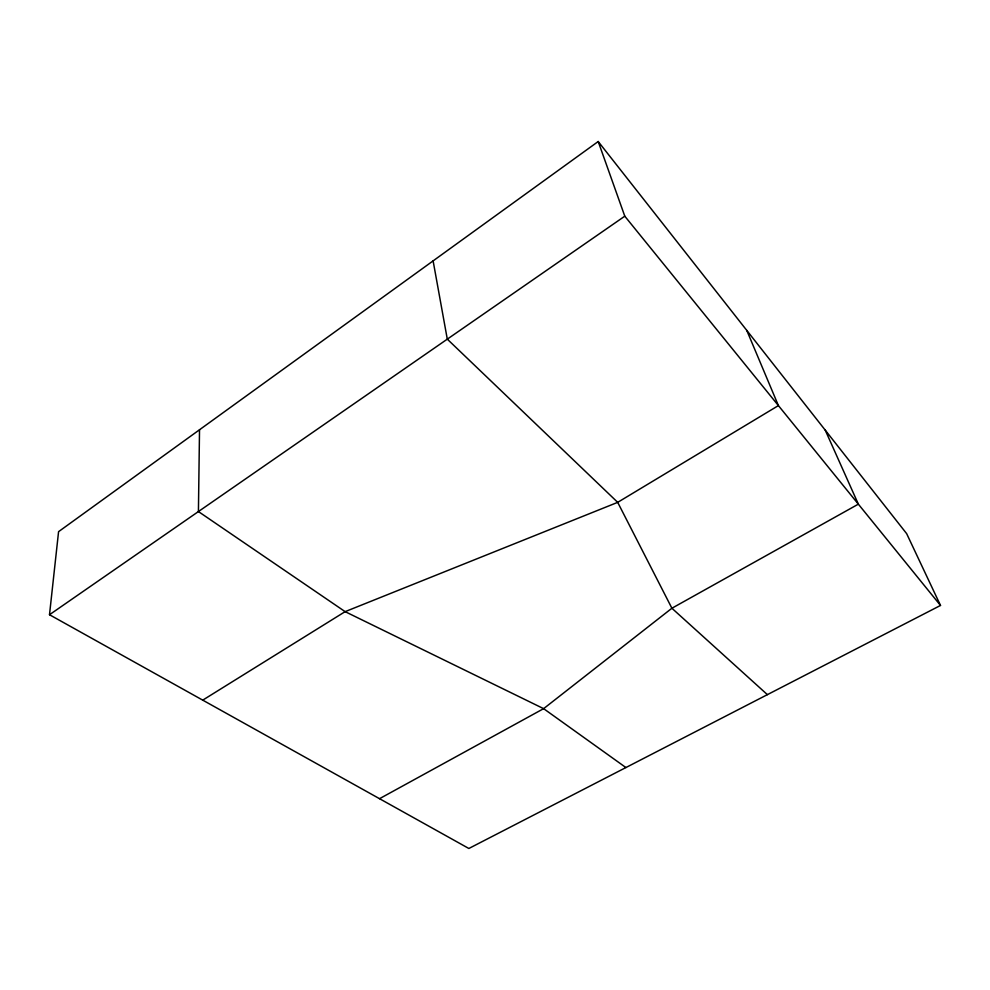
<?xml version="1.0" encoding="UTF-8"?>
<svg xmlns="http://www.w3.org/2000/svg" width="990" height="990" viewBox="0 0 990 990"><rect width="100%" height="100%" fill="white"/><g stroke="black" fill="none" stroke-linecap="round" stroke-linejoin="round"><path stroke-width="1.49" d="M199.522 429.759L198.421 511.558L345.126 611.647L543.621 708.654L625.903 767.547M49.5 614.728L58.571 531.667L598.207 141.52L906.654 533.647L940.5 605.447L468.852 848.48L49.5 614.728L624.789 216.191L598.207 141.52M202.74 700.14L345.126 611.647L617.698 502.351L778.4 405.591L746.782 330.413M379.529 798.695L543.621 708.654L671.901 608.244L858.355 504.157L825.227 430.13M767.399 694.646L671.901 608.244L617.698 502.351L447.294 339.149L433.113 260.877M624.789 216.191L940.5 605.447"/></g></svg>
